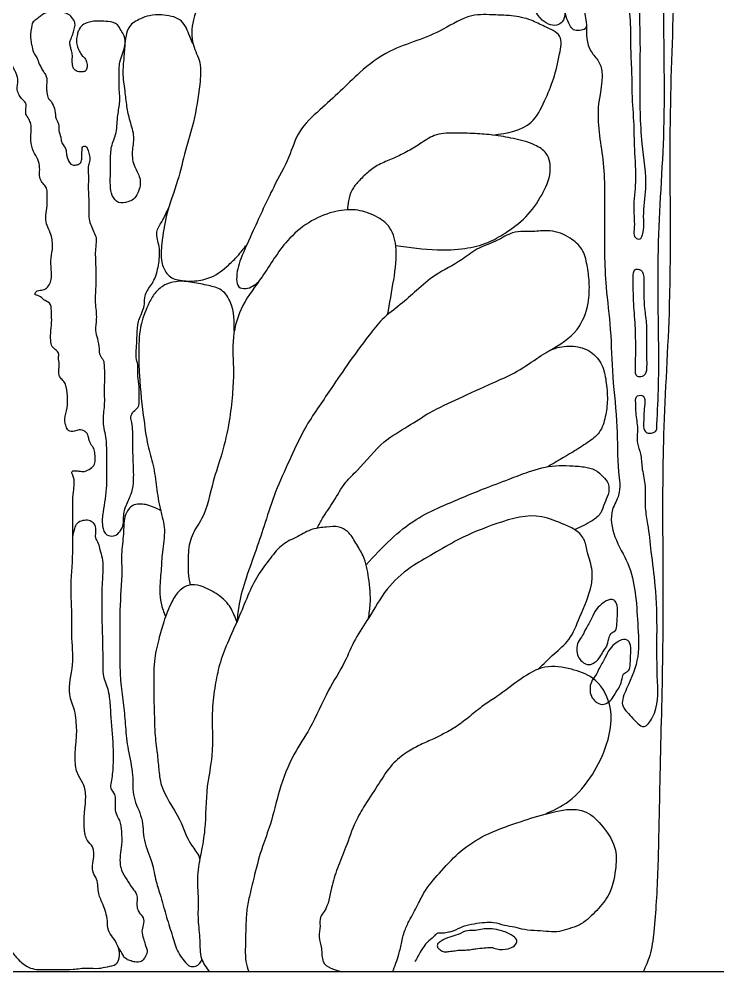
# Model space of a CAD drawing. Header units: millimetres. Extents: x 0 to 1967, y 0 to 3604.
# Drawn here: x 811.2 to 1016.8, y 2368.7 to 2649.1 of the extents above; entities that cross this region are included whole.
import ezdxf

# ---------------------------------------------------------------- set-up
doc = ezdxf.new("R2010")
doc.units = ezdxf.units.MM
doc.header["$LTSCALE"] = 1000
doc.layers.add('ceco.net 395', color=7, linetype='Continuous')

msp = doc.modelspace()

# ---------------------------------------------------------------- linework, layer by layer
at = {"layer": 'ceco.net 395'}
msp.add_line((1548.93, 2368.69), (484.76, 2368.69), dxfattribs=at)
for points, knots in [([(998.82, 2528.43), (999.01, 2532.26), (999.89, 2549.89), (998.37, 2579.31), (1001.8, 2618.35), (1000.33, 2655.62), (1002.37, 2692.4), (1000.58, 2729.62), (1002.81, 2771.33), (1002.76, 2811.01), (1004.02, 2848), (1002.57, 2878.14), (1003.03, 2908.21), (1005.4, 2937.05), (1003.06, 2962.96), (1003.27, 2984.85), (1003.72, 3000.52), (1005.35, 3011.83), (1006.13, 3018.2), (1005.27, 3022.98), (1001.08, 3021.66), (996.74, 3020.16), (997.4, 3009.53), (997.12, 2996.05), (996.19, 2975.67), (997.67, 2952.97), (997.37, 2929.73), (998.11, 2903.61), (996.92, 2880.33), (997.01, 2857.09), (997.57, 2834.27), (998.34, 2813.51), (997.91, 2796.22), (997.51, 2789.78), (998.1, 2784.54), (995.78, 2785.05), (996.17, 2786.66), (995.94, 2788.09), (996.19, 2789.16), (996.31, 2789.67)], [0.0732018, 0.0732018, 0.0732018, 0.0732018, 0.0759915, 0.0860541, 0.0946344, 0.1044972, 0.1131942, 0.1214586, 0.1316217, 0.1436139, 0.1503746, 0.1585889, 0.1655847, 0.172292, 0.1796245, 0.1845033, 0.1882107, 0.1911124, 0.1926417, 0.1931995, 0.1940843, 0.1950841, 0.1963893, 0.2007389, 0.2057368, 0.2109123, 0.2174041, 0.222636, 0.2299587, 0.2343673, 0.2395999, 0.2464893, 0.2499306, 0.2514051, 0.2522066, 0.2524141, 0.2527424, 0.2531547, 0.2535303, 0.2535303, 0.2535303, 0.2535303]), ([(1040.42, 2369.02), (1038.29, 2371.84), (1030.16, 2382.61), (1035.85, 2415.25), (1031.8, 2454.61), (1030.55, 2499.7), (1031.07, 2542.86), (1030.06, 2589.14), (1031, 2638.34), (1028.11, 2692.57), (1027.64, 2755.34), (1027.89, 2818.17), (1025.53, 2886.67), (1028.55, 2938.45), (1024.5, 2979.54), (1026.02, 2999.37), (1024.01, 3010.29), (1025.54, 3017.08), (1020.48, 3017.98), (1016.28, 3017.38), (1011.25, 3017.58), (1006.89, 3014.71), (1009.02, 3002.33), (1006.92, 2976.01), (1008.46, 2939.25), (1007.55, 2898.04), (1006.53, 2858.28), (1007.23, 2812.1), (1005.66, 2761.3), (1005.33, 2710.32), (1004.21, 2662.57), (1002.15, 2614.52), (1003.43, 2570.24), (1000.45, 2528.57), (1000.58, 2495.79), (1000.74, 2463.95), (999.93, 2435.63), (999.44, 2409.88), (999.01, 2392.91), (998.07, 2381.11), (997.23, 2374.03), (995.54, 2370.29), (994.83, 2368.71)], [0, 0, 0, 0, 0.014002, 0.053357, 0.122623, 0.177811, 0.234499, 0.29729, 0.364772, 0.433266, 0.516601, 0.618418, 0.687084, 0.793692, 0.8266, 0.854766, 0.871482, 0.874774, 0.878292, 0.888236, 0.89394, 0.897874, 0.907514, 0.93782, 1.010821, 1.052178, 1.105139, 1.171316, 1.238817, 1.310481, 1.377308, 1.431825, 1.504771, 1.556118, 1.600463, 1.6372, 1.68479, 1.714898, 1.741297, 1.753313, 1.762837, 1.769811, 1.769811, 1.769811, 1.769811]), ([(943.63, 2764.33), (942.4, 2770), (940.31, 2779.7), (934.13, 2791.84), (929.83, 2802.61), (924.64, 2812.24), (924.49, 2822.43), (925.39, 2830.42), (928.39, 2836.99), (934.5, 2839.22), (941.41, 2838.55), (947.01, 2831.8), (953.36, 2823.6), (957.89, 2812.05), (961.62, 2800.33), (964.44, 2785.82), (966.44, 2767.3), (965.72, 2746.27), (967.17, 2728.44), (967.84, 2714.08), (973.14, 2703.88), (974.13, 2691.33), (975.63, 2679.17), (975.89, 2667.2), (977.4, 2657.24), (977.35, 2651.3), (978.5, 2646.08), (976.09, 2645.63), (974.22, 2645.68), (973.03, 2647.6), (972, 2649.82), (971.73, 2652.22), (971.41, 2653.64), (971.3, 2654.09)], [0, 0, 0, 0, 0.0233072, 0.0398992, 0.0547447, 0.0703654, 0.0832211, 0.0949728, 0.1031859, 0.1104904, 0.1197454, 0.1292605, 0.1442982, 0.1620844, 0.178705, 0.1940824, 0.2216653, 0.2538432, 0.2788159, 0.2941995, 0.3112035, 0.3240765, 0.3446858, 0.360672, 0.372792, 0.384114, 0.3875986, 0.3900883, 0.3924722, 0.39479, 0.3984631, 0.4025215, 0.4043741, 0.4043741, 0.4043741, 0.4043741]), ([(885.87, 2781.99), (884.81, 2783.03), (881.11, 2786.63), (876.47, 2794.42), (869.43, 2803.84), (865.1, 2813.87), (864.97, 2822.27), (866.18, 2828.85), (872.28, 2831.05), (879.16, 2831.54), (887.81, 2827.12), (899.54, 2822.95), (910.48, 2814.06), (922.92, 2805.04), (929.82, 2793.85), (937.67, 2779.99), (943.21, 2765.46), (950.14, 2747.08), (953.72, 2731.11), (957.01, 2717.4), (960.05, 2707.44), (961.92, 2697.41), (966.55, 2685.54), (969.42, 2672.33), (969.43, 2660.75), (971.47, 2653.84), (972.35, 2648.92), (969.26, 2646.94), (966.7, 2647.47), (964.21, 2649.37), (961.09, 2655.32), (962.29, 2665.28), (959.94, 2677.24), (957.69, 2688.5), (955.09, 2698.74), (950.55, 2706.01), (948.13, 2712.65), (946.29, 2716.25), (945.31, 2718.18)], [0, 0, 0, 0, 0.0059767, 0.0208036, 0.036283, 0.0537691, 0.0632392, 0.0707585, 0.0782931, 0.086938, 0.0983991, 0.1164049, 0.1372604, 0.1547538, 0.1780725, 0.189377, 0.2192054, 0.2406368, 0.2687137, 0.2851986, 0.2976231, 0.3107588, 0.3262978, 0.348928, 0.3653354, 0.371739, 0.3793628, 0.3818569, 0.3852535, 0.3891704, 0.3942599, 0.4115761, 0.427943, 0.4435011, 0.4580579, 0.4702526, 0.4777974, 0.4865618, 0.4865618, 0.4865618, 0.4865618]), ([(987.2, 2709.96), (987.25, 2710.06), (987.5, 2710.55), (988.64, 2711.18), (990.15, 2709.58), (990.38, 2701.67), (991.04, 2690.53), (993.03, 2675.5), (993.23, 2661.42), (994.14, 2646.18), (993.89, 2629.67), (993.96, 2614.07), (996.29, 2600.84), (994.72, 2592.42), (995.18, 2587.58), (994.67, 2585.45), (994.08, 2584.25), (993.02, 2584.34), (991.96, 2585.25), (992.45, 2588.67), (991.74, 2593.81), (992.96, 2601.8), (992.14, 2610.29), (992.13, 2619.44), (991.44, 2626.14), (991.54, 2632.65), (991.05, 2638.62), (991.26, 2646.65), (990.38, 2655.29), (990.66, 2664.79), (990.56, 2673.79), (989.35, 2682.64), (988.43, 2690.75), (987.96, 2698.01), (987.56, 2703.6), (987.34, 2706.95), (987.19, 2709.07), (987.2, 2709.76), (987.2, 2709.96)], [0, 0, 0, 0, 0.0004224, 0.0022613, 0.0040419, 0.0080245, 0.033668, 0.0496106, 0.0690994, 0.0905329, 0.1112713, 0.135763, 0.1536186, 0.1647759, 0.1702041, 0.1727532, 0.1739111, 0.1749872, 0.1764695, 0.1791014, 0.1877148, 0.1980985, 0.2111174, 0.2221338, 0.2350572, 0.2382723, 0.2484292, 0.2591883, 0.2707111, 0.2834316, 0.2975817, 0.3069823, 0.3195052, 0.3305427, 0.3363768, 0.3421635, 0.3441294, 0.3449483, 0.3449483, 0.3449483, 0.3449483]), ([(931.54, 2705.33), (926.98, 2704.84), (918.31, 2703.92), (905.9, 2697.48), (894.78, 2690.84), (886.76, 2681.03), (877.37, 2675.33), (872.4, 2665.79), (866.55, 2657.86), (862.01, 2649.83), (861.71, 2641.9), (865.02, 2636.12), (864.17, 2628.16), (862.95, 2619.54), (859.98, 2610.28), (857.95, 2601.02), (854.4, 2592.22), (853.26, 2584.07), (852.71, 2578.12), (854.17, 2574.58), (856.05, 2572.8), (858.1, 2572.27), (860.36, 2571.94), (863.61, 2571.95), (868.26, 2572.92), (872.27, 2576.11), (875.65, 2579.45), (877.28, 2581.51), (878.16, 2582.63)], [0, 0, 0, 0, 0.0183743, 0.0348561, 0.0559776, 0.0700988, 0.0856019, 0.0990998, 0.1125978, 0.1257138, 0.1356937, 0.1429953, 0.1517276, 0.1669043, 0.1785577, 0.1908131, 0.2052146, 0.2165972, 0.2240821, 0.2289189, 0.2315112, 0.2342352, 0.2372811, 0.2407271, 0.2473615, 0.2560219, 0.2608927, 0.2666098, 0.2666098, 0.2666098, 0.2666098]), ([(862.33, 2641.77), (861.93, 2642.73), (861.21, 2644.45), (860.21, 2646.96), (858.59, 2649.08), (855.91, 2649.99), (852.9, 2650.36), (849.74, 2650.29), (846.54, 2649.07), (843.48, 2647.38), (842.52, 2644), (842.24, 2640.56), (841.94, 2636.95), (841.55, 2632.6), (842.31, 2628.21), (842.71, 2623.46), (843.68, 2618.97), (845.3, 2614.58), (844.18, 2610), (844.8, 2605.75), (847.26, 2602.17), (846.6, 2598.52), (845.09, 2595.96), (842.91, 2595.2), (840.27, 2594.61), (838.27, 2597.21), (837.96, 2600.38), (838.08, 2603.83), (838.02, 2607.61), (838.17, 2611.64), (840.11, 2615.85), (840.01, 2620.48), (841.08, 2624.97), (840.52, 2628.79), (840.64, 2632.64), (840.54, 2635.9), (841.64, 2638.86), (842.47, 2641.33), (842.49, 2643.93), (841.08, 2645.65), (840.22, 2647.87), (837.46, 2648.41), (834.97, 2648.49), (832.84, 2648.44), (831.01, 2648), (829.5, 2647.2), (828.7, 2645.86), (828.25, 2644.45), (828, 2642.93), (828.17, 2641.31), (828.79, 2639.89), (829.38, 2638.49), (830.57, 2637.68), (831.17, 2636.38), (831.29, 2635.09), (830.89, 2633.69), (829.71, 2633.53), (828.57, 2633.45), (827.25, 2634.12), (826.86, 2635.68), (826.74, 2637.04), (826.97, 2638.49), (826.56, 2639.68), (826.31, 2640.91), (825.98, 2642.06), (826.5, 2643.32), (827.02, 2644.61), (827.38, 2646.15), (827.82, 2647.58), (827.17, 2649.03), (826.22, 2650.33), (824.37, 2650.97), (822.49, 2651.23), (820.57, 2651.29), (818.91, 2650.88), (817.58, 2650.11), (816.56, 2649.1), (814.91, 2648.22), (814.77, 2646.35), (814.49, 2644.41), (814.59, 2642.68), (815.03, 2640.66), (815.43, 2638.9), (816.66, 2637.56), (816.84, 2636.08), (817.67, 2634.96), (818.14, 2633.75), (819.03, 2632.82), (819.39, 2631.55), (819.32, 2630.11), (819.15, 2628.7), (819.46, 2627.22), (819.45, 2625.83), (820.48, 2625.08), (821.14, 2623.9), (821.98, 2622.14), (821.72, 2619.9), (823.04, 2618.19), (822.64, 2616.22), (823.53, 2614.61), (823.54, 2612.95), (824.3, 2611.83), (825.1, 2610.65), (825.06, 2609.22), (825.52, 2607.63), (826.43, 2605.98), (828.05, 2606.1), (829.26, 2606.52), (829.72, 2607.9), (829.52, 2609.15), (829.73, 2610.15), (829.68, 2610.88), (829.82, 2611.59), (830.88, 2611.84), (831.44, 2610.58), (831.82, 2609.27), (832.19, 2607.58), (831.18, 2605.32), (831.77, 2602.7), (831.43, 2599.91), (831.65, 2597.38), (831.72, 2594.84), (831.71, 2592.38), (831.69, 2589.54), (832.94, 2587.09), (834.04, 2584.42), (833.66, 2582.12), (833.57, 2579.56), (833.81, 2575.41), (833.82, 2570.72), (833.43, 2565.37), (834.19, 2561.31), (833.44, 2557.74), (834.3, 2554.84), (834.76, 2552.45), (834.74, 2550.12), (836.18, 2548.75), (836.19, 2546.75), (836.4, 2544.04), (836.1, 2540.2), (836.44, 2535.5), (835.51, 2530.45), (836.98, 2525.51), (836.76, 2519.23), (837.17, 2512.07), (836.05, 2505.23), (835.39, 2500.4), (836.47, 2497.12), (839, 2496.75), (840.75, 2497.94), (842.18, 2500.42), (841.68, 2503.52), (842.77, 2506.22), (843.62, 2508.12), (844.63, 2510.42), (845.02, 2514.26), (844.73, 2519.3), (844.61, 2524.92), (844.7, 2529.12), (843.88, 2532.04), (844.69, 2533.72), (846.77, 2534.88), (846.42, 2537.92), (846.59, 2540.91), (846.01, 2544.09), (846.32, 2547), (845.45, 2549.66), (845.71, 2552.3), (845.92, 2555.5), (845.88, 2558.45), (846.61, 2561.14), (847.53, 2563.06), (848.18, 2565.31), (847.99, 2568.19), (849.87, 2570.42), (851.57, 2573.47), (852.37, 2577.31), (852.82, 2581.91), (851.03, 2586.16), (853.5, 2589.8), (854.58, 2592.2), (855.2, 2593.58)], [0, 0, 0, 0, 0.0042033, 0.0075314, 0.0109533, 0.0145365, 0.0185718, 0.0232665, 0.0270587, 0.0324887, 0.0363667, 0.0405938, 0.046541, 0.0509928, 0.0581924, 0.0644104, 0.070223, 0.0768126, 0.0827598, 0.0887683, 0.0936334, 0.0996062, 0.1026216, 0.1050558, 0.1087721, 0.112445, 0.116465, 0.1216509, 0.1263427, 0.1317979, 0.1377353, 0.1446894, 0.1501725, 0.1562381, 0.1600482, 0.1657737, 0.1692048, 0.1726566, 0.1764253, 0.1789094, 0.1815105, 0.1855022, 0.1889171, 0.1919065, 0.1940157, 0.196501, 0.1985335, 0.2001498, 0.2024748, 0.2047041, 0.2066186, 0.2087536, 0.210682, 0.212206, 0.2143422, 0.2160203, 0.2172618, 0.2187114, 0.2207733, 0.2224982, 0.2248893, 0.2263398, 0.2283448, 0.2298324, 0.2314709, 0.2329804, 0.2351639, 0.2371064, 0.2394313, 0.2408871, 0.2433336, 0.2457404, 0.2485021, 0.2510602, 0.2534384, 0.2553099, 0.257187, 0.2592503, 0.262433, 0.2638911, 0.2673266, 0.269275, 0.2722962, 0.2744434, 0.276347, 0.278101, 0.279939, 0.281583, 0.2831845, 0.285095, 0.2873896, 0.2888352, 0.2912913, 0.2923727, 0.293766, 0.2967167, 0.3001085, 0.3022961, 0.3048975, 0.3076045, 0.3094629, 0.3113774, 0.3129506, 0.315111, 0.3168528, 0.3198897, 0.3213736, 0.323003, 0.3247549, 0.3266413, 0.3281296, 0.3288033, 0.3296555, 0.3307677, 0.3321156, 0.3343745, 0.336681, 0.3387728, 0.3440277, 0.346995, 0.350097, 0.3542761, 0.3572405, 0.3600733, 0.365589, 0.3681458, 0.371517, 0.3747536, 0.3785287, 0.3882934, 0.3936847, 0.4001649, 0.404754, 0.4080574, 0.4121555, 0.4147473, 0.4169906, 0.4195824, 0.4224152, 0.4281058, 0.4350008, 0.4414792, 0.448458, 0.4553563, 0.466776, 0.477413, 0.4830193, 0.4868746, 0.4894984, 0.4920132, 0.4950074, 0.5006065, 0.5039518, 0.5065913, 0.5090329, 0.5140766, 0.5219358, 0.5294928, 0.5367602, 0.5388973, 0.541399, 0.5436468, 0.5478506, 0.5519428, 0.5562296, 0.5606736, 0.563597, 0.5673153, 0.5712386, 0.5766278, 0.5791094, 0.5824192, 0.5852548, 0.5884831, 0.5936395, 0.5963087, 0.6026392, 0.609218, 0.6149687, 0.6195841, 0.6257848, 0.6257848, 0.6257848, 0.6257848]), ([(950.64, 2614.94), (954.88, 2615.54), (961.77, 2616.52), (965.85, 2624.9), (968.69, 2631.65), (970.07, 2637.75), (971.41, 2644.7), (965.9, 2646.7), (961.55, 2649.13), (956.51, 2650.14), (950.69, 2650.28), (943.46, 2650.74), (936.31, 2645.91), (928.26, 2642.66), (919.39, 2639.69), (912.02, 2634.13), (905.71, 2627.73), (899.55, 2622.23), (893.17, 2616.5), (890.62, 2607.74), (885.26, 2598.5), (880.87, 2588.38), (876.6, 2579.44), (874.93, 2574.01), (875.43, 2569.99), (878.83, 2569.47), (880.52, 2570.86), (881.66, 2571.79)], [0, 0, 0, 0, 0.0159769, 0.0259306, 0.035399, 0.0455472, 0.0525791, 0.0597037, 0.0655287, 0.073469, 0.0798142, 0.0893239, 0.1017605, 0.1132664, 0.1246371, 0.1392799, 0.1499793, 0.1609359, 0.1728857, 0.1835981, 0.1969661, 0.2160013, 0.2282841, 0.236553, 0.2396175, 0.2424723, 0.2482047, 0.2482047, 0.2482047, 0.2482047]), ([(798.19, 2616.01), (798.2, 2616.98), (798.22, 2619.02), (797.98, 2622.06), (796.95, 2624.83), (795.99, 2627.78), (796.33, 2630.88), (796.14, 2634.04), (794.54, 2636.65), (793.15, 2639.24), (792.65, 2642.63), (792.17, 2645.81), (793.96, 2648.38), (796.05, 2648.85), (798.12, 2649.05), (800.33, 2648.21), (802.93, 2647.16), (804.71, 2644.51), (806.54, 2641.68), (808.18, 2638.32), (809.34, 2634.92), (810.76, 2632.38), (810.87, 2630.28), (810.45, 2628.66), (810.98, 2627.1), (811.78, 2625.58), (813.34, 2624.57), (813.22, 2622.73), (812.97, 2621.21), (813.88, 2619.92), (814.63, 2618.56), (814.82, 2616.85), (814.64, 2615.1), (814.62, 2612.83), (815.14, 2610.2), (816.79, 2607.89), (817.37, 2605.41), (817.08, 2603.22), (817.55, 2601.26), (818.92, 2600.15), (819.6, 2598.45), (819.38, 2596.6), (819.56, 2593.57), (818.61, 2590.37), (819.87, 2587.24), (820.99, 2584.67), (821.14, 2581.38), (820.36, 2577.94), (820.73, 2574.73), (820.76, 2571.61), (818.78, 2568.98), (816.68, 2569.51), (815.34, 2567.85), (817.49, 2567.7), (818.31, 2566.25), (820.63, 2565.71), (820.64, 2562.97), (820.94, 2559.43), (820.16, 2555.94), (820.72, 2552.74), (821.92, 2551.78), (823.02, 2550.8), (822.66, 2549.21), (823.28, 2547.13), (822.49, 2544.85), (823.59, 2543.11), (824.68, 2542.26), (825.52, 2538.95), (825.67, 2535.09), (824.38, 2531.18), (824.97, 2529.25), (825.6, 2527.65), (827.42, 2527.65), (828.9, 2528.4), (830.75, 2527.95), (831.56, 2526.48), (831.79, 2525.09), (832.23, 2523.92), (833.18, 2522.92), (833.53, 2521.41), (833.56, 2519.78), (833.56, 2517.96), (832.15, 2516.76), (830.6, 2515.78), (828.83, 2516.07), (827.71, 2516.26), (826.45, 2516.01), (827.8, 2513.35), (826.82, 2509.4), (827, 2503.91), (826.95, 2497.97), (827.12, 2490.7), (826.23, 2482.54), (826.8, 2474.51), (826.49, 2467.18), (827.54, 2459.13), (825.44, 2452.39), (826.65, 2447.97), (827.63, 2445.53), (827.95, 2442.75), (828.52, 2436.35), (826.33, 2429.12), (830.73, 2423.38), (830.92, 2417.27), (829.73, 2411.89), (831.21, 2407.14), (834.51, 2404.44), (831.7, 2399.41), (834.56, 2395.45), (834.21, 2391.88), (835.82, 2388.83), (836.74, 2386.16), (837.29, 2383.68), (837.1, 2380.98), (838.88, 2378.84), (840.29, 2376.48), (841.05, 2373.68), (840.03, 2370.58), (837.11, 2370.33), (834.4, 2369.51), (830.96, 2370.08), (827.22, 2369.34), (823.22, 2369.37), (819.09, 2369.39), (814.8, 2369.28), (811.48, 2371.71), (808.92, 2374.46), (807.69, 2378.75), (807.65, 2383.19), (808.92, 2387.3), (807.33, 2390.71), (806.54, 2394.83), (806.4, 2399.47), (806.45, 2404.86), (802.77, 2408.03), (803.37, 2411.95), (805.63, 2414.31), (803.84, 2417.89), (803.96, 2421.11), (803.79, 2424.67), (806.8, 2426.13), (806.37, 2430.91), (806.08, 2437.17), (806.74, 2447.31), (806.27, 2459.23), (806.58, 2470), (807.11, 2480.58), (804.83, 2489.75), (806.79, 2498.37), (804.54, 2504.15), (806.36, 2508.42), (807.65, 2513.41), (806.86, 2519.27), (807.2, 2525.96), (807.95, 2532.68), (808.01, 2538.77), (807.43, 2543.16), (808, 2546.52), (805.9, 2548.93), (805.52, 2553.12), (806.29, 2558.07), (807.09, 2563.17), (807.34, 2568.3), (804.07, 2572.28), (803.86, 2577.42), (804.54, 2582.6), (803.08, 2586.88), (803.09, 2590.22), (803.56, 2592.86), (801.58, 2594.33), (800.43, 2596.78), (800.44, 2600.11), (800.61, 2603.74), (799.54, 2606.85), (798.94, 2609.94), (798.69, 2612.94), (798.33, 2615.11), (798.19, 2616.01)], [0, 0, 0, 0, 0.003959, 0.0082414, 0.0122055, 0.0158765, 0.0206056, 0.0246531, 0.0283551, 0.0327985, 0.0364157, 0.042196, 0.0451046, 0.0480495, 0.0504971, 0.0534073, 0.0574679, 0.0615201, 0.0659099, 0.0712162, 0.0764865, 0.080504, 0.0827167, 0.084823, 0.087108, 0.0891429, 0.0917809, 0.0937613, 0.0960873, 0.0978048, 0.0998857, 0.1023528, 0.1045654, 0.1070077, 0.1115006, 0.1150787, 0.1183268, 0.1214883, 0.1240181, 0.125996, 0.128414, 0.1310177, 0.1334353, 0.1406978, 0.1436387, 0.146817, 0.1520375, 0.1565357, 0.1610029, 0.1649261, 0.1692698, 0.1715347, 0.1731351, 0.1749683, 0.1773516, 0.1799372, 0.18313, 0.1867842, 0.19488, 0.1973167, 0.1991622, 0.2010167, 0.2027121, 0.205204, 0.2097688, 0.2112903, 0.2132302, 0.2151693, 0.2246248, 0.2288491, 0.2310003, 0.2328127, 0.2351773, 0.2370781, 0.2396432, 0.2418146, 0.243428, 0.2454148, 0.2467197, 0.2489062, 0.2513877, 0.2534908, 0.2557992, 0.2584264, 0.2606498, 0.2626126, 0.2634382, 0.2648965, 0.271521, 0.2813063, 0.2862625, 0.2956531, 0.3106006, 0.319343, 0.3280815, 0.3402139, 0.3519581, 0.3551848, 0.3584846, 0.3625802, 0.3663715, 0.3846479, 0.3889687, 0.3944161, 0.4085025, 0.4107316, 0.4141763, 0.4242224, 0.4272566, 0.4330293, 0.4377775, 0.4409539, 0.4444072, 0.4480801, 0.4513024, 0.4552183, 0.4592087, 0.4628914, 0.4664429, 0.4698995, 0.4744711, 0.4801097, 0.4852033, 0.4905565, 0.4969872, 0.5018026, 0.5066145, 0.5119768, 0.5192807, 0.5245384, 0.528499, 0.533974, 0.5414186, 0.547469, 0.5548361, 0.5583961, 0.5623637, 0.5666362, 0.5725286, 0.5760886, 0.579595, 0.5839306, 0.5932845, 0.6062026, 0.6243321, 0.6416417, 0.6497291, 0.6670269, 0.6790965, 0.68419, 0.6909346, 0.6968531, 0.7049892, 0.7144364, 0.7239126, 0.7323068, 0.7388701, 0.7420179, 0.7453056, 0.7509135, 0.7583006, 0.7655915, 0.7720408, 0.7780486, 0.7852822, 0.7919792, 0.7990878, 0.8029511, 0.8057106, 0.8089873, 0.8118674, 0.8164814, 0.8221873, 0.8264197, 0.8296494, 0.834885, 0.8385489, 0.8385489, 0.8385489, 0.8385489]), ([(978.12, 2647.68), (978.1, 2644.76), (978.07, 2640.54), (984.31, 2634.54), (980.12, 2622.34), (983.73, 2607.42), (983.38, 2589.23), (983.4, 2572.57), (985.47, 2557.29), (985.63, 2543.52), (987.49, 2529.56), (987.08, 2518.1), (988.51, 2509.58), (984.75, 2503.87), (986.12, 2496.19), (992.46, 2486.48), (992.97, 2474), (993.99, 2461.2), (990.84, 2453.93), (987.75, 2447.15), (991.47, 2444), (994.85, 2439.42), (999.54, 2446), (998.9, 2455.25), (998.84, 2463.57), (998.85, 2468.36)], [0, 0, 0, 0, 0.00200914, 0.00290072, 0.00593132, 0.0099237, 0.01426303, 0.01904017, 0.02208515, 0.02547684, 0.02906963, 0.03228054, 0.03394426, 0.03505506, 0.03702088, 0.03914615, 0.04347214, 0.04584744, 0.04827265, 0.04947539, 0.05051753, 0.05167678, 0.05253233, 0.05514306, 0.05863333, 0.05863333, 0.05863333, 0.05863333]), ([(922.02, 2582.46), (926.09, 2581.89), (932.85, 2580.95), (942.01, 2581.28), (948.87, 2582.9), (954.8, 2586.35), (960.66, 2590.62), (965.05, 2597.01), (968, 2603.34), (967.14, 2609.61), (962.24, 2612.62), (956.85, 2613.95), (950.96, 2615), (945.05, 2615.44), (939.31, 2615.57), (933.42, 2615.4), (929.24, 2612.29), (925.19, 2609.92), (921.11, 2607.94), (917.02, 2606.4), (913.68, 2604.04), (911.18, 2601.43), (908.89, 2598.83), (908.12, 2595.76), (907.83, 2593.73), (907.7, 2592.81)], [0, 0, 0, 0, 0.0165775, 0.0275361, 0.0368655, 0.0446795, 0.0551581, 0.0658283, 0.0756281, 0.0830499, 0.0886609, 0.0974914, 0.1056542, 0.1127439, 0.1213816, 0.1290981, 0.1356937, 0.1418515, 0.1481703, 0.153968, 0.1594649, 0.1644581, 0.1686554, 0.173182, 0.1769532, 0.1769532, 0.1769532, 0.1769532]), ([(919.61, 2562.09), (920.23, 2565.49), (921.45, 2572.17), (922.76, 2581), (920.63, 2588.45), (915.49, 2591.58), (909.88, 2593.38), (903.09, 2592.5), (896.12, 2589.44), (888.65, 2583.02), (883.49, 2573.85), (876.56, 2565.27), (873.57, 2555.31), (874.46, 2546.41), (873.97, 2538.18), (873.05, 2530.11), (871.13, 2521.53), (867.77, 2512.16), (866.36, 2503.47), (861.62, 2497.22), (860.86, 2492.17), (860.99, 2487.98), (860.94, 2485), (861.35, 2483.21), (861.5, 2482.57)], [0, 0, 0, 0, 0.0139821, 0.0274565, 0.0359671, 0.0432026, 0.0506567, 0.0595315, 0.0700809, 0.0811189, 0.0986149, 0.1122566, 0.1254205, 0.1392888, 0.1481242, 0.1587061, 0.1720626, 0.1834958, 0.1990403, 0.2067571, 0.2144753, 0.2190226, 0.2237811, 0.2264266, 0.2264266, 0.2264266, 0.2264266]), ([(967.21, 2551.46), (970.25, 2553.27), (975.77, 2556.55), (978.92, 2564.76), (979.11, 2571.33), (978.42, 2576.63), (977.24, 2581.55), (973.06, 2585.13), (968.06, 2587.19), (962.3, 2586.36), (956.73, 2586.93), (951.55, 2583.44), (945.99, 2581.9), (940.59, 2577.32), (934, 2574.37), (928.33, 2569.42), (923.33, 2564.85), (918.02, 2561.12), (913.17, 2554.71), (907.88, 2547.66), (901.62, 2538.17), (895.23, 2529.28), (890.67, 2519.06), (886.58, 2510.18), (883.69, 2501.27), (880.94, 2492.77), (877.98, 2484.93), (875.92, 2477.84), (875.46, 2473.47), (875.28, 2471.71)], [0, 0, 0, 0, 0.0138786, 0.025212, 0.0335805, 0.040319, 0.0469273, 0.0532859, 0.0617557, 0.0678254, 0.076633, 0.0833675, 0.0922651, 0.0996313, 0.1115381, 0.1212037, 0.1297988, 0.139008, 0.1471713, 0.1620452, 0.1746837, 0.1931197, 0.2061127, 0.2197785, 0.2325993, 0.2439262, 0.255889, 0.2664825, 0.2736085, 0.2736085, 0.2736085, 0.2736085]), ([(995.02, 2572.36), (995.02, 2572.92), (995.02, 2573.85), (994.48, 2575.07), (993.56, 2575.46), (992.4, 2575.62), (991.84, 2573.96), (991.92, 2571), (991.97, 2565.71), (992.59, 2558.91), (992.67, 2552.61), (992.62, 2548), (992.48, 2545.57), (992.76, 2543.89), (994.33, 2543.59), (995.78, 2544.7), (995.95, 2547.88), (995.65, 2552.58), (996.06, 2558.39), (995.2, 2563.61), (994.97, 2568.04), (995, 2570.85), (995.02, 2572.36)], [0, 0, 0, 0, 0.00227229, 0.0037937, 0.0049457, 0.00628773, 0.00780913, 0.01090693, 0.01884437, 0.02875524, 0.0385987, 0.04437049, 0.04715285, 0.04878239, 0.05048405, 0.05248442, 0.05543634, 0.06254618, 0.07202646, 0.07861512, 0.08387912, 0.08995863, 0.08995863, 0.08995863, 0.08995863]), ([(874.49, 2557.21), (874.5, 2560.08), (874.51, 2564.48), (871.17, 2569.71), (866.61, 2570.69), (862.18, 2571.73), (857.77, 2572.14), (853.96, 2571), (851.18, 2568.81), (848.95, 2564.78), (846.64, 2559.04), (846.29, 2551.66), (846.57, 2542.1), (847.66, 2532.89), (848.81, 2523.99), (850.87, 2517.66), (851.55, 2511.25), (852.58, 2504.95), (854.46, 2498.65), (853.21, 2492.61), (853.03, 2486.63), (852.4, 2481.62), (852.81, 2476.98), (853.76, 2474.54), (854.26, 2473.25)], [0, 0, 0, 0, 0.0114224, 0.0175602, 0.023074, 0.0294538, 0.0362251, 0.0405872, 0.0452187, 0.0501252, 0.0590111, 0.0699792, 0.0796015, 0.0977059, 0.1074505, 0.1157741, 0.1244511, 0.1334269, 0.1416357, 0.150509, 0.1578067, 0.1658824, 0.1708491, 0.1764212, 0.1764212, 0.1764212, 0.1764212]), ([(898.92, 2499.27), (899.39, 2500.26), (900.84, 2502.99), (904.02, 2507.25), (906.69, 2512.52), (912.43, 2517.71), (917.34, 2524.55), (925.46, 2529.01), (932.45, 2533.8), (941.05, 2537.59), (949.32, 2541.54), (957.3, 2544.91), (963.05, 2548.88), (968.52, 2552.56), (974.27, 2553.12), (979.58, 2551.67), (983.03, 2547.49), (984.02, 2542.34), (984.49, 2537.21), (983.85, 2532.09), (982.39, 2527.27), (978.32, 2524.27), (973.19, 2521.09), (969.22, 2518.79), (966.75, 2517.36)], [0.00193983, 0.00193983, 0.00193983, 0.00193983, 0.00273863, 0.00418919, 0.00580818, 0.00698781, 0.00979234, 0.01182259, 0.01365195, 0.01597203, 0.01864036, 0.02035382, 0.02225002, 0.02374743, 0.0250648, 0.02633753, 0.0276096, 0.02876111, 0.03012091, 0.03134064, 0.0325372, 0.03363611, 0.03490024, 0.03697404, 0.03697404, 0.03697404, 0.03697404]), ([(992.55, 2536.44), (992.61, 2537.16), (992.71, 2538.52), (995.47, 2538.35), (995.31, 2535.5), (994.98, 2533.1), (995.04, 2530.54), (994.75, 2528.23), (996.26, 2527.04), (997.49, 2527.24), (998.51, 2527.61), (998.73, 2528.17), (998.82, 2528.43)], [0, 0, 0, 0, 0.00247507, 0.00471626, 0.00791711, 0.01162138, 0.01520043, 0.01834822, 0.02018148, 0.02197517, 0.0232258, 0.02429313, 0.02429313, 0.02429313, 0.02429313]), ([(992.55, 2536.44), (992.55, 2535.35), (992.54, 2532.7), (993.44, 2528.71), (992.73, 2524.56), (994.37, 2520.94), (994.33, 2516.8), (995.83, 2511.63), (995.1, 2505.94), (996.42, 2499.37), (997.13, 2491.71), (998.68, 2481.06), (998.79, 2473.02), (998.85, 2468.35)], [0, 0, 0, 0, 0.00442178, 0.0106811, 0.01637109, 0.02086419, 0.02624466, 0.03286823, 0.04238276, 0.04889538, 0.05986175, 0.07345935, 0.09230876, 0.09230876, 0.09230876, 0.09230876]), ([(913.3, 2488.5), (915.65, 2491.05), (920.16, 2495.92), (927.48, 2501.92), (934.93, 2505.46), (941.61, 2508.27), (948.24, 2511.05), (954.77, 2513.43), (961.68, 2516.18), (967.69, 2517.82), (973.25, 2517.67), (977.14, 2517.41), (980.8, 2516.71), (982.93, 2514.58), (984.96, 2512.35), (984.74, 2509.18), (983.32, 2506.57), (982.56, 2503.47), (979.25, 2500.88), (976.5, 2499.67), (974.78, 2498.92)], [0.00014974, 0.00014974, 0.00014974, 0.00014974, 0.00267837, 0.00498281, 0.00699595, 0.00866015, 0.01026716, 0.01223147, 0.01372516, 0.0156974, 0.01670277, 0.01775547, 0.01857199, 0.01931606, 0.01991018, 0.02069615, 0.02140168, 0.02210721, 0.0229419, 0.02431473, 0.02431473, 0.02431473, 0.02431473]), ([(852.83, 2504.49), (851.44, 2505.17), (848.91, 2506.41), (844.48, 2506.55), (841.82, 2502.8), (842.13, 2497.91), (841.18, 2492.51), (841.6, 2484.76), (840.68, 2476.62), (840.9, 2467.53), (840.78, 2460.36), (840.99, 2453.44), (842.03, 2447.22), (842.46, 2440.66), (843.15, 2433.79), (844.95, 2427.01), (844.3, 2419.96), (847.83, 2414.09), (847.49, 2407.22), (850.46, 2401.35), (851.28, 2395.63), (853.08, 2390.36), (854.48, 2384.92), (856.3, 2379.46), (857.68, 2374.26), (859.91, 2371.78), (861, 2370.57)], [0, 0, 0, 0, 0.0062981, 0.0114502, 0.0161481, 0.0227891, 0.0308896, 0.0382234, 0.054008, 0.0639086, 0.0749092, 0.0829847, 0.0918539, 0.1003196, 0.1095527, 0.1197191, 0.1285343, 0.1372526, 0.1461263, 0.1553987, 0.1632225, 0.169345, 0.1778835, 0.1858599, 0.1927242, 0.1991755, 0.1991755, 0.1991755, 0.1991755]), ([(826.99, 2496.61), (827.14, 2497.46), (827.4, 2498.89), (828.17, 2500.96), (829.95, 2501.7), (831.64, 2501.77), (833.17, 2500.93), (833.75, 2499.37), (833.67, 2497.88), (833.49, 2496.27), (834.63, 2494.83), (834.97, 2492.73), (836.04, 2489.44), (835.08, 2477.93), (835.9, 2466.44), (835.77, 2455.65), (836.98, 2453.06), (837.8, 2449.95), (838.25, 2441.21), (839.41, 2432.27), (838.33, 2424.77), (837.86, 2422.55), (839.45, 2421.16), (839.42, 2419.15), (839.4, 2417.32), (839.54, 2415.18), (841.04, 2413.03), (841.37, 2409.78), (841.46, 2405.4), (840.54, 2401.58), (841.39, 2398.11), (842.86, 2395.93), (844.26, 2393.55), (846.32, 2391.19), (845.57, 2388.51), (846.36, 2386.11), (848.04, 2384.77), (847.78, 2382.54), (847.1, 2380.58), (847.78, 2378.62), (848.28, 2376.64), (849.19, 2374.68), (848.24, 2372.97), (847.17, 2371.49), (845.3, 2371.51), (843.85, 2372.03), (842.49, 2372.49), (841.71, 2373.6), (841.17, 2374.74), (840.66, 2375.43), (840.42, 2375.76)], [0, 0, 0, 0, 0.0035052, 0.0059573, 0.0084111, 0.0107435, 0.0126488, 0.0150427, 0.0169614, 0.018743, 0.0213184, 0.0238789, 0.0272695, 0.0352196, 0.0696744, 0.0747619, 0.0779705, 0.0810959, 0.08771, 0.1132914, 0.116591, 0.118891, 0.1218155, 0.1240049, 0.1266644, 0.1293485, 0.1324311, 0.1369204, 0.1422392, 0.1502323, 0.1522262, 0.1565012, 0.1606936, 0.163578, 0.1684958, 0.1706753, 0.1735293, 0.1764305, 0.1788962, 0.1818598, 0.1843842, 0.1873749, 0.1898674, 0.1918362, 0.1943889, 0.1965331, 0.1982654, 0.1999843, 0.2017677, 0.2034143, 0.2034143, 0.2034143, 0.2034143]), ([(963.93, 2457.78), (965.48, 2459.31), (968.46, 2462.24), (973.7, 2466.5), (976.39, 2474.06), (979.58, 2480.52), (980.01, 2486.31), (979.28, 2489.43), (978.21, 2492.36), (977.95, 2495.88), (975.17, 2498.87), (970.65, 2500.67), (963.11, 2504.11), (951.91, 2500.91), (941.5, 2496.71), (933.28, 2491.82), (925.8, 2487.66), (918.88, 2481.49), (914.7, 2473.5), (909.89, 2466.75), (906.89, 2459.15), (901.46, 2450.89), (897.59, 2441.24), (891.39, 2432.15), (887.6, 2422.5), (885.63, 2413.09), (882.5, 2405.08), (880.65, 2398.15), (879.19, 2391.98), (878.11, 2387.03), (877.86, 2381.62), (877.75, 2376.53), (877.73, 2371.85), (878.41, 2369.72), (878.74, 2368.69)], [0, 0, 0, 0, 0.0088594, 0.0169229, 0.0266992, 0.0405013, 0.0458822, 0.0497135, 0.0533557, 0.0584745, 0.0635469, 0.0687481, 0.0781576, 0.096176, 0.1126914, 0.124166, 0.1346423, 0.1473096, 0.160868, 0.1707896, 0.1806765, 0.193693, 0.2105731, 0.2224349, 0.2379932, 0.2520659, 0.2612153, 0.272681, 0.2809946, 0.2868629, 0.2930845, 0.302839, 0.3074987, 0.3118315, 0.3118315, 0.3118315, 0.3118315]), ([(914, 2472.76), (914.22, 2474.16), (914.82, 2478.1), (914.16, 2484.3), (913.05, 2490.56), (910.24, 2494.81), (908.44, 2498.2), (905.12, 2500.02), (901.51, 2499.56), (897.22, 2499.23), (893.19, 2496.69), (888.43, 2494.7), (884.94, 2490.16), (881.21, 2485.38), (878.34, 2479.23), (875.72, 2472.47), (872.54, 2465.86), (870.08, 2459.31), (868.77, 2452.77), (867.59, 2443.84), (868.67, 2433.8), (865.95, 2422.14), (866.28, 2412.49), (864.79, 2403.8), (863.32, 2396.99), (864.04, 2390.35), (863.63, 2383.98), (864.57, 2378.29), (864.19, 2372.68), (866.31, 2369.95), (867.28, 2368.69)], [0, 0, 0, 0, 0.0057278, 0.0160533, 0.0250935, 0.0308874, 0.0365474, 0.0402776, 0.0453257, 0.0508823, 0.057458, 0.0642353, 0.0713768, 0.08002, 0.0888463, 0.0985789, 0.1093773, 0.1184632, 0.1267631, 0.1362542, 0.1547722, 0.1670112, 0.1842228, 0.1934458, 0.2026689, 0.2121376, 0.2202014, 0.2282932, 0.2355944, 0.2418246, 0.2418246, 0.2418246, 0.2418246]), ([(875.28, 2471.71), (875.14, 2472.08), (874.44, 2473.86), (872.91, 2477.35), (869.13, 2480.18), (865.47, 2482.07), (861.82, 2483.1), (858.18, 2481.16), (855.66, 2477.02), (853.74, 2472.06), (852.16, 2466.15), (850.87, 2460.9), (850.83, 2454.99), (850.76, 2449.57), (851.02, 2443.93), (851.06, 2438.6), (851.79, 2433.46), (852.26, 2428.53), (852.98, 2421.5), (858.52, 2414.92), (860.61, 2407.51), (863.23, 2404.26), (864.12, 2402.84), (864.32, 2402.01), (864.35, 2401.81)], [0.00416581, 0.00416581, 0.00416581, 0.00416581, 0.00445181, 0.00555432, 0.00688746, 0.00776289, 0.00860002, 0.00951067, 0.01052054, 0.01208255, 0.013383, 0.01497877, 0.01599743, 0.0176795, 0.01893188, 0.02010607, 0.02156188, 0.02270236, 0.02373142, 0.02664527, 0.02867565, 0.02920789, 0.02969818, 0.02985095, 0.02985095, 0.02985095, 0.02985095]), ([(977.93, 2469.61), (978.52, 2470.63), (979.65, 2472.58), (980.88, 2475.44), (982.64, 2476.98), (984.19, 2478.11), (986.05, 2478.6), (987.37, 2476.69), (987.29, 2474.17), (987.12, 2471.57), (987.04, 2468.97), (985.08, 2468.37), (984.62, 2466.42), (984.23, 2464.45), (982.83, 2462.71), (982.02, 2460.95), (980.65, 2459.72), (978.8, 2458.74), (976.84, 2459.88), (975.47, 2461.51), (975.19, 2463.62), (975.5, 2465.9), (977.05, 2467.59), (977.65, 2468.97), (977.93, 2469.61)], [0, 0, 0, 0, 0.00478207, 0.00909567, 0.01243209, 0.01394206, 0.01710517, 0.01844694, 0.02266852, 0.02675806, 0.02967976, 0.0317134, 0.03387339, 0.03715379, 0.03988608, 0.04270597, 0.0448575, 0.04734725, 0.05044485, 0.05298087, 0.05585695, 0.05873191, 0.06198664, 0.06479652, 0.06479652, 0.06479652, 0.06479652]), ([(981.84, 2457.89), (982.43, 2458.91), (983.56, 2460.85), (984.79, 2463.72), (986.55, 2465.26), (988.1, 2466.39), (989.96, 2466.88), (991.28, 2464.96), (991.2, 2462.45), (991.03, 2459.85), (990.95, 2457.25), (988.99, 2456.65), (988.53, 2454.7), (988.14, 2452.73), (986.74, 2450.99), (985.93, 2449.23), (984.56, 2447.99), (982.71, 2447.02), (980.75, 2448.16), (979.38, 2449.79), (979.1, 2451.9), (979.41, 2454.18), (980.96, 2455.87), (981.56, 2457.25), (981.84, 2457.89)], [0, 0, 0, 0, 0.00478207, 0.00909567, 0.01243209, 0.01394206, 0.01710517, 0.01844694, 0.02266852, 0.02675806, 0.02967976, 0.0317134, 0.03387339, 0.03715379, 0.03988608, 0.04270597, 0.0448575, 0.04734725, 0.05044485, 0.05298087, 0.05585695, 0.05873191, 0.06198664, 0.06479652, 0.06479652, 0.06479652, 0.06479652]), ([(966.02, 2415.14), (968.43, 2416.28), (974.03, 2418.9), (980.13, 2426.47), (984.75, 2436.07), (986.42, 2446.77), (981.07, 2455.47), (973.42, 2458.04), (965.75, 2459.3), (958.42, 2454.83), (953, 2450.39), (947.65, 2447.13), (943.92, 2443.92), (940.2, 2440.98), (936.54, 2438.98), (933.02, 2437.17), (929.23, 2435.59), (925, 2433.25), (920.52, 2429.69), (916.97, 2423.91), (913.25, 2418.42), (909.63, 2412.22), (907.61, 2405.74), (904.8, 2399.39), (902.81, 2393.12), (902.24, 2387.86), (899.49, 2384.72), (899.94, 2381.95), (899.1, 2378.9), (900.47, 2375.57), (899.96, 2370.34), (903.97, 2369.32), (906.46, 2368.69)], [0, 0, 0, 0, 0.0106756, 0.0247753, 0.0379757, 0.0538689, 0.0662839, 0.0752465, 0.0858573, 0.096352, 0.1082958, 0.1145312, 0.1215255, 0.1281803, 0.1336251, 0.1383743, 0.1441763, 0.1501757, 0.1579047, 0.1669587, 0.1773114, 0.1847723, 0.1958402, 0.2046198, 0.212757, 0.2225064, 0.2252719, 0.228718, 0.2330801, 0.237698, 0.2430004, 0.251804, 0.251804, 0.251804, 0.251804]), ([(921.1, 2368.69), (921.77, 2370.41), (922.89, 2373.29), (923.79, 2377.6), (924.64, 2381.18), (926.62, 2384.87), (928.58, 2388.65), (931.15, 2393.72), (935.7, 2398.65), (941.08, 2404.65), (948.69, 2409.44), (957.31, 2412.51), (966.79, 2415.5), (977.04, 2417.9), (983.49, 2411.15), (987.21, 2405.31), (986.72, 2397.98), (985.35, 2391.28), (980.7, 2386.26), (976.95, 2382.59), (973.05, 2381.45), (970.14, 2380.43), (966.98, 2380.55), (963.58, 2380.84), (960.14, 2380.95), (957, 2381.96), (953.91, 2382.26), (951.08, 2383.35), (948.03, 2383.22), (945.04, 2382.8), (941.78, 2382.25), (939.48, 2380.81), (937.47, 2380.33), (935.9, 2379.95), (934.11, 2380.33), (932.94, 2378.67), (931.1, 2377.43), (929.31, 2374.76), (928.24, 2372.75), (927.64, 2371.62)], [0, 0, 0, 0, 0.0074181, 0.0124898, 0.0177525, 0.0222256, 0.0292899, 0.0350067, 0.0450908, 0.0561969, 0.0674926, 0.0809987, 0.0927588, 0.1089625, 0.1179686, 0.1283687, 0.1359688, 0.1469216, 0.15516, 0.1632129, 0.1675689, 0.171406, 0.1755775, 0.1801524, 0.1852891, 0.1893352, 0.1933907, 0.1978132, 0.2013642, 0.205547, 0.2100937, 0.2145162, 0.2163133, 0.2184093, 0.2211421, 0.2226235, 0.2260626, 0.2301585, 0.2353248, 0.2353248, 0.2353248, 0.2353248]), ([(934.33, 2376.92), (934.67, 2377.21), (935.73, 2378.1), (937.83, 2378.97), (940.52, 2379.66), (942.88, 2381.1), (945.44, 2380.72), (947.54, 2381.45), (949.87, 2381.42), (952.1, 2381.15), (954.46, 2380.42), (956.29, 2379.58), (958.07, 2377.99), (956.94, 2376.09), (954.71, 2375.31), (952.23, 2375.16), (949.97, 2376.13), (947.89, 2375.64), (945.94, 2375.64), (944.15, 2375.24), (942.36, 2375.1), (940.51, 2375.19), (938.83, 2374.76), (937.49, 2374.77), (936.17, 2374.4), (935.24, 2375.2), (934.33, 2375.65), (934.23, 2376.38), (934.29, 2376.73), (934.33, 2376.92)], [0, 0, 0, 0, 0.00179835, 0.00556105, 0.0090312, 0.01304968, 0.01626869, 0.01902041, 0.02191841, 0.02554502, 0.02814168, 0.03175311, 0.03406979, 0.03630122, 0.03904786, 0.04356043, 0.04595, 0.04868274, 0.05189791, 0.05383361, 0.05608408, 0.05914266, 0.06123866, 0.06300687, 0.06461446, 0.0663527, 0.06771601, 0.06836536, 0.06915849, 0.06915849, 0.06915849, 0.06915849]), ([(861, 2370.57), (861.56, 2370.38), (862.64, 2370.02), (864.16, 2370.88), (864.75, 2371.8), (864.95, 2372.3), (864.96, 2372.33)], [0, 0, 0, 0, 0.000414837, 0.000794082, 0.001166632, 0.001191555, 0.001191555, 0.001191555, 0.001191555])]:
    msp.add_open_spline(points, degree=3, knots=knots, dxfattribs=at)

doc.saveas('drawing.dxf')
